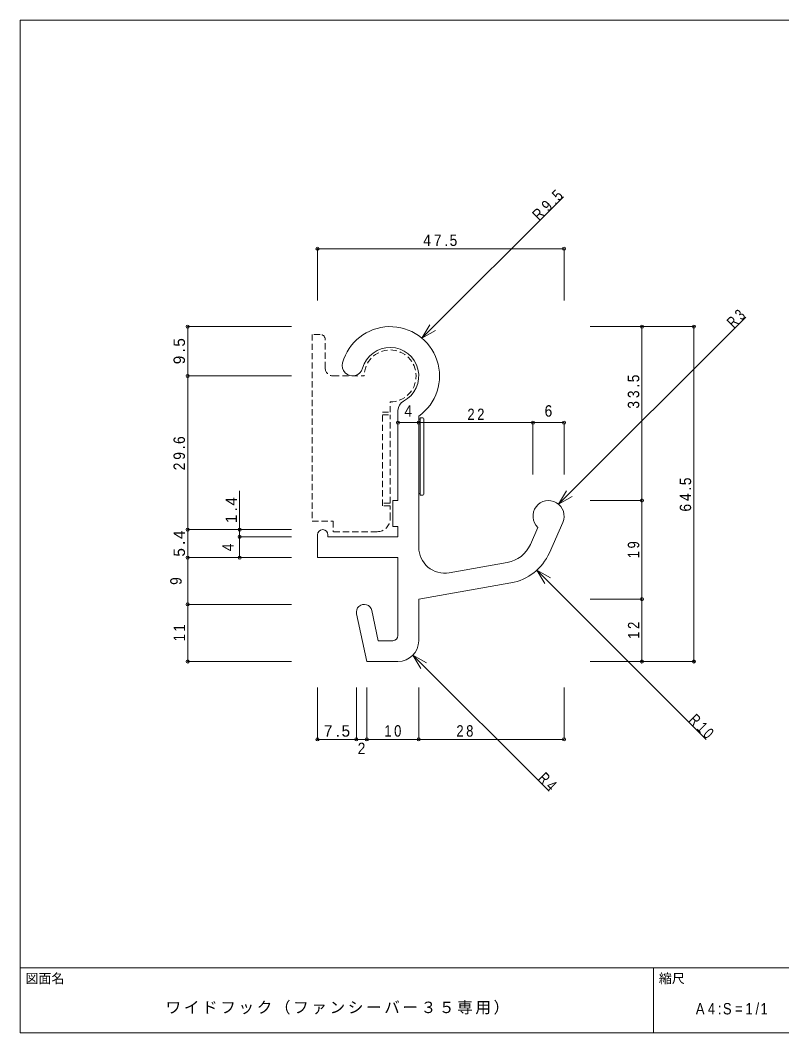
# Model space of a CAD drawing. Units: millimetres at full size, sheet at 1:1. Extents: x -141 to 141, y -98 to 98.
# Drawn here: x -141 to 5.7, y -97.5 to 97.5 of the extents above; entities that cross this region are included whole.
import ezdxf
from ezdxf.enums import TextEntityAlignment as Align

# ---------------------------------------------------------------- set-up
doc = ezdxf.new("R2010")
doc.units = ezdxf.units.MM
doc.header["$PDMODE"] = 32
doc.header["$PDSIZE"] = 0.6
doc.linetypes.add('DASHED1', pattern=[1.8, 1.2, -0.6])
for name, color, linetype, lineweight in [('0-0_ＫＢ製品', 2, 'Continuous', 9), ('0-3_寸法', 4, 'Continuous', 9), ('0-4_引出線字', 4, 'Continuous', 9), ('0-8_他製品', 7, 'Continuous', 9), ('F-0_図面枠', 5, 'Continuous', 9), ('F-5_F-5ﾚｲﾔ', 7, 'Continuous', 9)]:
    doc.layers.add(name, color=color, linetype=linetype, lineweight=lineweight)
doc.layers.add('0-5_文字', color=7, linetype='Continuous')
doc.styles.add('HGｺﾞｼｯｸM', font='')
doc.styles.get('HGｺﾞｼｯｸM').set_extended_font_data('HGｺﾞｼｯｸM')

msp = doc.modelspace()

# ---------------------------------------------------------------- linework, layer by layer
at = {"layer": '0-0_ＫＢ製品', "linetype": 'DASHED1'}
for p, q in [((-83.25, 37), (-84.75, 37)), ((-82.25, 30.5), (-82.25, 36)), ((-80.75, 29), (-74.75, 29)), ((-69.75, 1.5), (-69.75, 4)), ((-72.25, -1), (-80.75, -1))]:
    msp.add_line(p, q, dxfattribs=at)
at = {"layer": '0-0_ＫＢ製品'}
for p, q in [((-68.25, 22.367), (-68.25, 5)), ((-64.25, 21.254), (-64.25, 19.006)), ((-64.25, 19.006), (-64.25, -3.98)), ((-69.25, 5), (-68.25, 5)), ((-69.25, 5), (-69.25, 0)), ((-69.25, 0), (-68.25, 0)), ((-68.25, 0), (-68.25, -2)), ((-39.093, -5.066), (-36.506, 0.787)), ((-83.75, -1.6), (-83.75, -6)), ((-81.75, -2), (-81.75, -1.6)), ((-42.752, -3.449), (-41.308, -0.183)), ((-81.75, -2), (-68.25, -2)), ((-68.25, -6), (-83.75, -6)), ((-68.25, -21), (-68.25, -6)), ((-58.382, -8.904), (-47.198, -6.932)), ((-46.503, -10.871), (-64.25, -14)), ((-64.25, -22), (-64.25, -14)), ((-74.25, -26), (-76.217, -16.814)), ((-73.283, -16.186), (-72.038, -22)), ((-69.25, -22), (-72.038, -22)), ((-68.25, -26), (-74.25, -26))]:
    msp.add_line(p, q, dxfattribs=at)
at = {"layer": '0-0_ＫＢ製品', "linetype": 'DASHED1'}
for points in [[(-84.75, 37), (-84.75, 1), (-80.75, 1), (-80.75, -1)], [(-69.75, 4), (-71.25, 4), (-71.25, 22), (-69.75, 22), (-69.75, 24)]]:
    msp.add_lwpolyline(points, dxfattribs=at)
at = {"layer": '0-0_ＫＢ製品'}
for centre, radius, start, end in [((-69.75, 29), 9.5, 305.37654, 164.53399), ((-69.75, 29), 5.5, 297.81814, 164.53399), ((-76.978, 31), 2, 164.53399, 344.53399), ((-66.25, 22.367), 2, 117.81814, 180), ((-39.25, 2), 3, 336.15224, 226.68102), ((-82.75, -1.6), 1, 0, 180), ((-48.24, -1.023), 6, 280, 336.15224), ((-59.25, -3.98), 5, 180, 280), ((-48.24, -1.023), 10, 280, 336.15224), ((-74.75, -16.5), 1.5, 12.08484, 192.08485), ((-69.25, -21), 1, 270, 0), ((-68.25, -22), 4, 270, 0)]:
    msp.add_arc(centre, radius, start, end, dxfattribs=at)
at = {"layer": '0-0_ＫＢ製品', "linetype": 'DASHED1'}
for centre, radius, start, end in [((-83.25, 36), 1, 0, 90), ((-69.75, 29), 5, 270, 180), ((-80.75, 30.5), 1.5, 180, 270), ((-72.25, 1.5), 2.5, 270, 0)]:
    msp.add_arc(centre, radius, start, end, dxfattribs=at)
at = {"layer": '0-3_寸法'}
for p, q in [((-83.75, 53.5), (-36.25, 53.5)), ((-83.75, 53.5), (-83.75, 43.5)), ((-36.25, 53.5), (-36.25, 43.5)), ((-108.75, 38.5), (-108.75, 29)), ((-108.75, 38.5), (-88.75, 38.5)), ((-21.25, 38.5), (-31.25, 38.5)), ((-21.25, 38.5), (-21.25, 5)), ((-11.25, 38.5), (-21.25, 38.5)), ((-11.25, 38.5), (-11.25, -26)), ((-108.75, 29), (-108.75, -0.6)), ((-108.75, 29), (-88.75, 29)), ((-64.25, 20), (-68.25, 20)), ((-68.25, 20), (-68.25, 10)), ((-42.25, 20), (-64.25, 20)), ((-64.25, 20), (-64.25, 10)), ((-36.25, 20), (-42.25, 20)), ((-42.25, 20), (-42.25, 10)), ((-36.25, 20), (-36.25, 10)), ((-98.75, 6.9), (-98.75, -2)), ((-21.25, 5), (-31.25, 5)), ((-21.25, 5), (-21.25, -14)), ((-108.75, -0.6), (-98.75, -0.6)), ((-108.75, -0.6), (-108.75, -6)), ((-98.75, -0.6), (-88.75, -0.6)), ((-98.75, -2), (-88.75, -2)), ((-98.75, -2), (-98.75, -6)), ((-108.75, -6), (-98.75, -6)), ((-108.75, -6), (-108.75, -15)), ((-98.75, -6), (-88.75, -6)), ((-108.75, -15), (-108.75, -26)), ((-108.75, -15), (-88.75, -15)), ((-21.25, -14), (-31.25, -14)), ((-21.25, -14), (-21.25, -26)), ((-108.75, -26), (-88.75, -26)), ((-21.25, -26), (-31.25, -26)), ((-11.25, -26), (-21.25, -26)), ((-83.75, -41), (-83.75, -31)), ((-76.25, -41), (-76.25, -31)), ((-74.25, -41), (-74.25, -31)), ((-64.25, -41), (-64.25, -31)), ((-36.25, -41), (-36.25, -31)), ((-83.75, -41), (-76.25, -41)), ((-76.25, -41), (-74.25, -41)), ((-74.25, -41), (-64.25, -41)), ((-64.25, -41), (-36.25, -41))]:
    msp.add_line(p, q, dxfattribs=at)
for p in [(-83.75, 53.5), (-36.25, 53.5), (-108.75, 38.5), (-21.25, 38.5), (-11.25, 38.5), (-108.75, 29), (-68.25, 20), (-64.25, 20), (-42.25, 20), (-36.25, 20), (-21.25, 5), (-108.75, -0.6), (-98.75, -0.6), (-98.75, -2), (-108.75, -6), (-98.75, -6), (-108.75, -15), (-21.25, -14), (-108.75, -26), (-21.25, -26), (-11.25, -26), (-83.75, -41), (-76.25, -41), (-74.25, -41), (-64.25, -41), (-36.25, -41)]:
    msp.add_point(p, dxfattribs=at)
at = {"layer": '0-4_引出線字'}
for p, q in [((-63.62, 36.258), (-36.378, 63.5)), ((-37.305, 4.284), (-1.25, 40.34)), ((-63.62, 36.258), (-62.12, 38.856)), ((-63.62, 36.258), (-61.022, 37.758)), ((-37.305, 4.284), (-35.805, 6.883)), ((-37.305, 4.284), (-34.707, 5.784)), ((-41.48, -8.392), (-38.882, -9.892)), ((-41.48, -8.392), (-39.98, -10.991)), ((-41.48, -8.392), (-8.873, -41)), ((-65.358, -24.763), (-63.858, -27.361)), ((-65.358, -24.763), (-62.76, -26.263)), ((-65.358, -24.763), (-39.121, -51))]:
    msp.add_line(p, q, dxfattribs=at)
at = {"layer": '0-8_他製品', "linetype": 'DASHED1'}
for p, q in [((-71.25, 21.5), (-69.75, 21.5)), ((-69.75, 4.5), (-69.75, 21.5)), ((-69.75, 4.5), (-71.25, 4.5))]:
    msp.add_line(p, q, dxfattribs=at)
at = {"layer": '0-8_他製品'}
for p, q in [((-64.25, 20.654), (-63.95, 20.654)), ((-63.45, 20.954), (-63.95, 20.954)), ((-63.25, 6.254), (-63.25, 20.754)), ((-64.25, 6.354), (-63.95, 6.354)), ((-63.45, 6.054), (-63.95, 6.054))]:
    msp.add_line(p, q, dxfattribs=at)
msp.add_lwpolyline([(-63.95, 6.054), (-63.95, 20.654), (-63.95, 20.954)], dxfattribs=at)
for centre, start, end in [((-63.45, 20.754), 0, 90), ((-63.45, 6.254), 270, 0)]:
    msp.add_arc(centre, 0.2, start, end, dxfattribs=at)
at = {"layer": 'F-0_図面枠'}
for p, q in [((-141, 97.5), (141, 97.5)), ((-141, -97.5), (-141, 97.5)), ((-141, -85), (141, -85)), ((-19, -97.5), (-19, -85)), ((141, -97.5), (-141, -97.5))]:
    msp.add_line(p, q, dxfattribs=at)

# ---------------------------------------------------------------- texts
at = {"layer": '0-3_寸法', "color": 7, "style": 'HGｺﾞｼｯｸM', "width": 0.9}
for s, p in [('4', (-67, 20.5)), ('6', (-40, 20.5)), ('2', (-76, -44.5))]:
    msp.add_text(s, height=2.199, dxfattribs=at).set_placement(p, align=Align.BOTTOM_LEFT)
for s, p in [('4', (-99.25, -4.75)), ('9', (-109.25, -11.25))]:
    msp.add_text(s, height=2.199, rotation=90, dxfattribs=at).set_placement(p, align=Align.BOTTOM_LEFT)
at = {"layer": '0-3_寸法', "color": 7, "char_height": 2.199, "attachment_point": 7, "style": 'HGｺﾞｼｯｸM'}
for s, insert in [('\\T1.38;\\W0.9;47.5', (-63.375, 54)), ('\\T1.36;\\W0.85;22', (-54.875, 20.5)), ('\\T1.38;7.5', (-82.5, -40.5)), ('\\T1.36;\\W0.85;10', (-70.875, -40.5)), ('\\T1.36;\\W0.85;28', (-56.998, -40.5))]:
    msp.add_mtext(s, dxfattribs=dict(at, insert=insert))
at = {"layer": '0-3_寸法', "color": 7, "char_height": 2.199, "attachment_point": 7, "rotation": 90, "style": 'HGｺﾞｼｯｸM'}
for s, insert in [('\\T1.38;9.5', (-109.25, 31.25)), ('\\T1.38;\\W0.9;33.5', (-21.75, 22.697)), ('\\T1.38;\\W0.9;29.6', (-109.25, 10.825)), ('\\T1.38;\\W0.9;64.5', (-11.75, 2.875)), ('\\T1.38;1.4', (-99.25, 0.65)), ('\\T1.38;5.4', (-109.25, -5.8)), ('\\T1.36;\\W0.85;19', (-21.75, -6.125)), ('\\T1.36;\\W0.85;11', (-109.25, -22.125)), ('\\T1.36;\\W0.85;12', (-21.75, -21.625))]:
    msp.add_mtext(s, dxfattribs=dict(at, insert=insert))
at = {"layer": '0-5_文字', "char_height": 2.199, "attachment_point": 7, "style": 'HGｺﾞｼｯｸM'}
for s, insert, rotation in [('\\T1.38;\\W0.85;R9.5', (-41.023, 58.727), 45), ('\\T1.36;\\W0.75;R3', (-3.548, 38.042), 45), ('\\T1.38;\\W0.75;R10', (-12.408, -37.464), 315), ('\\T1.36;\\W0.75;R4', (-41.419, -48.702), 315)]:
    msp.add_mtext(s, dxfattribs=dict(at, insert=insert, rotation=rotation))
at = {"layer": 'F-0_図面枠', "color": 7, "style": 'HGｺﾞｼｯｸM'}
msp.add_text('図面名', height=1.833, dxfattribs=at).set_placement((-140, -88.5), align=Align.BOTTOM_LEFT)
at = {"layer": 'F-5_F-5ﾚｲﾔ', "style": 'HGｺﾞｼｯｸM'}
msp.add_text('縮尺', height=1.833, dxfattribs=at).set_placement((-18, -88.5), align=Align.BOTTOM_LEFT)
at = {"layer": 'F-5_F-5ﾚｲﾔ', "char_height": 2.199, "attachment_point": 7, "style": 'HGｺﾞｼｯｸM'}
for s, insert in [('\\T1.17;ワイドフック（ファンシーバー３５専用）', (-113, -94)), ('\\T1.39;\\W0.85;A4:S=1/1', (-10.875, -94))]:
    msp.add_mtext(s, dxfattribs=dict(at, insert=insert))

doc.saveas('drawing.dxf')
